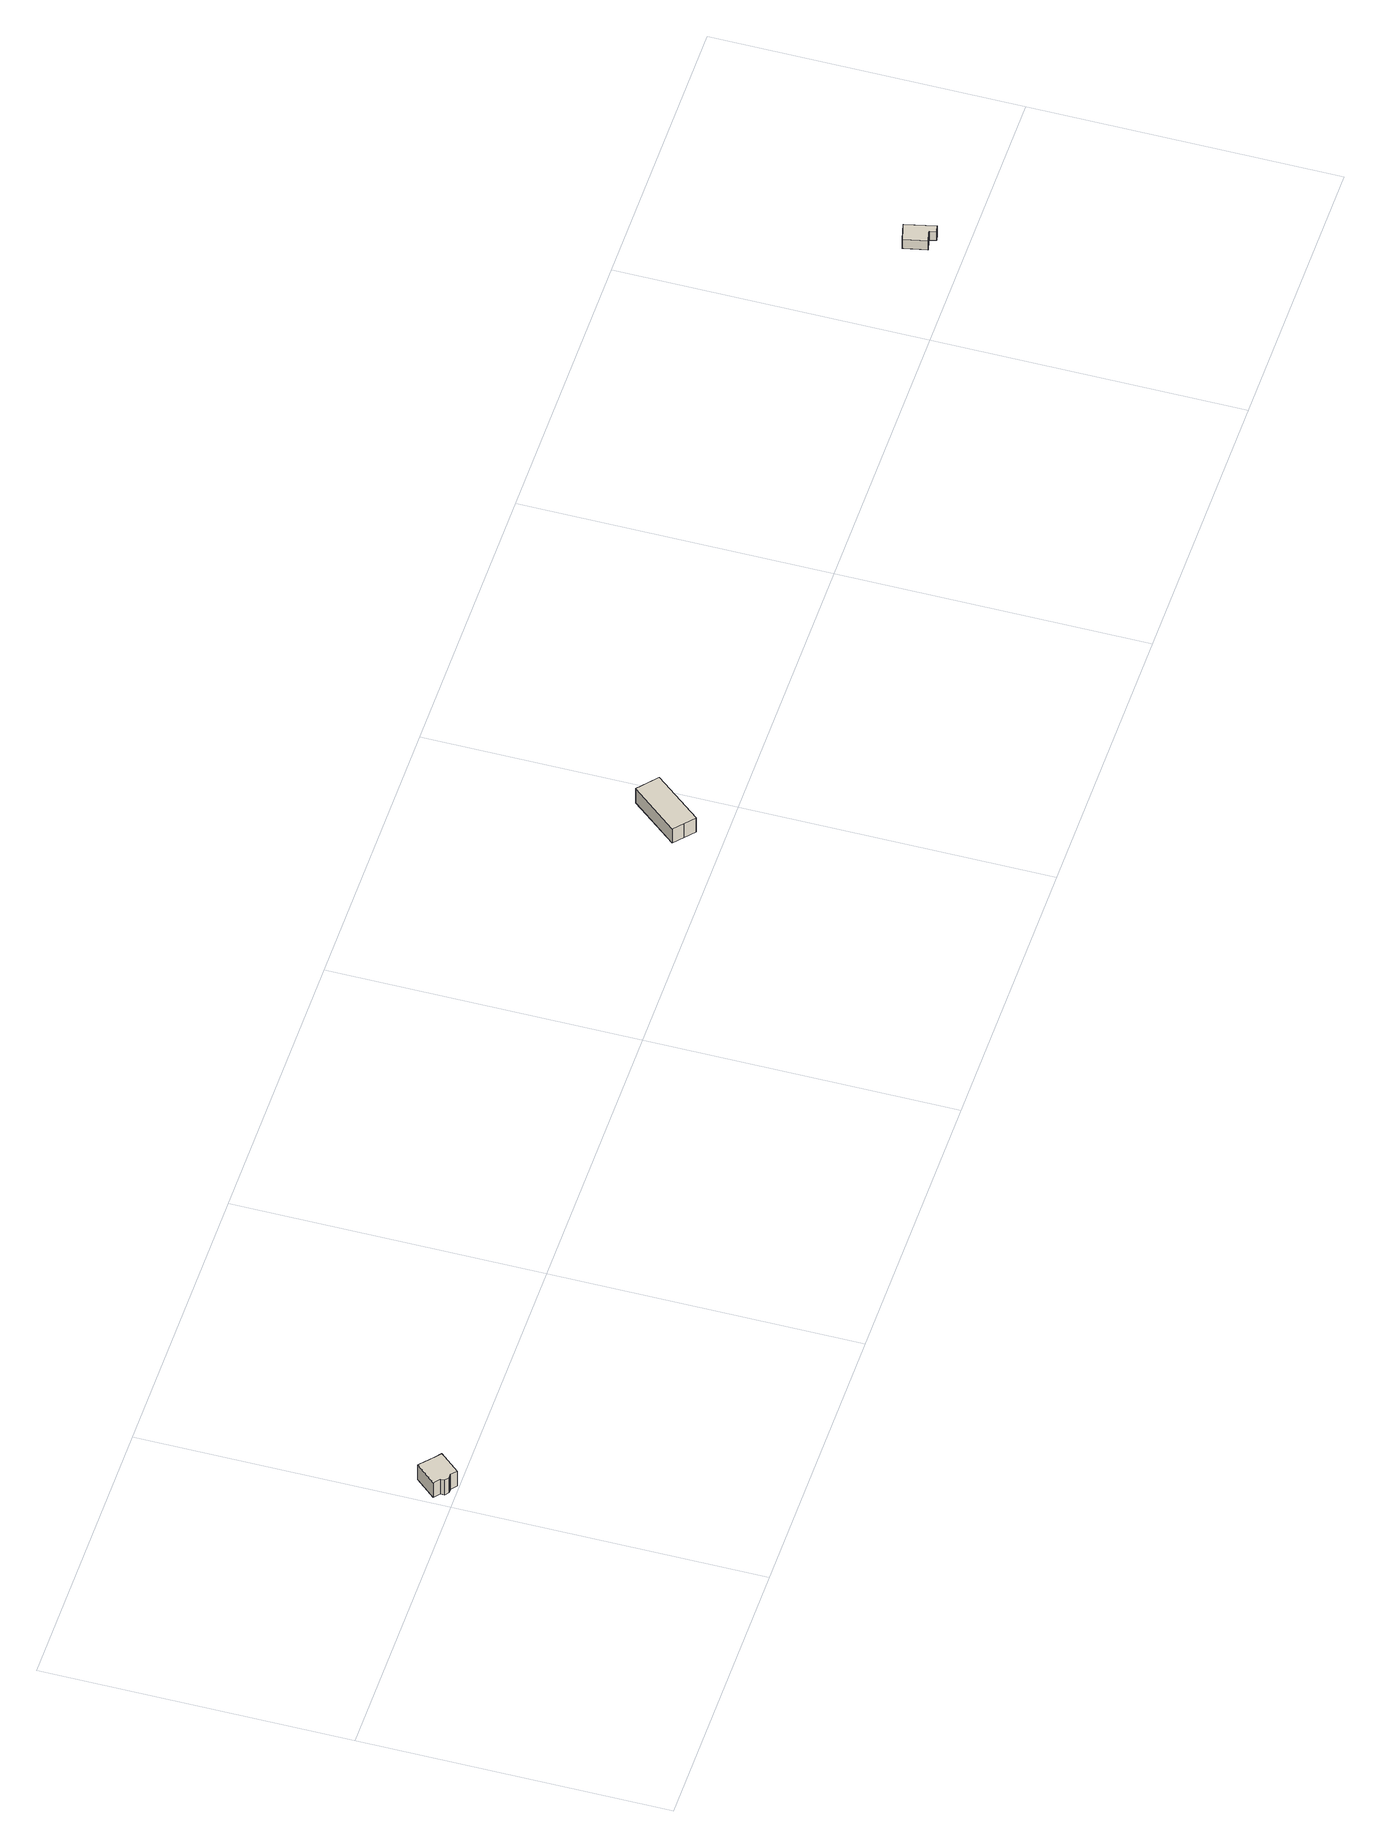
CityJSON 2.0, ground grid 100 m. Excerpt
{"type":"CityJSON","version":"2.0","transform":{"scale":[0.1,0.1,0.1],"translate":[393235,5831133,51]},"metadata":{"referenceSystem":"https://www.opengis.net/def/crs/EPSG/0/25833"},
"CityObjects":{
"building1":{"type":"Building","attributes":{"Gemeindeschluessel":"11000003","BezugspunktDach":"2200","function":"31001_1010","measuredHeight":9.3,"storeysAboveGround":1},"address":[{"country":"Germany","locality":"Berlin","thoroughfareNumber":"29A","thoroughfareName":"Hans-Schumacher-Straße"}],"geometry":[{"type":"Solid","lod":"1","boundaries":[[[[0,1,2,3,4,5,6,7,8,9,10,11]],[[12,13,14,15,16,17,18,19,20,21,22,23]],[[12,23,11,10]],[[13,12,10,9]],[[14,13,9,8]],[[15,14,8,7]],[[16,15,7,6]],[[17,16,6,5]],[[18,17,5,4]],[[19,18,4,3]],[[20,19,3,2]],[[21,20,2,1]],[[22,21,1,0]],[[23,22,0,11]]]]}]},
"building2":{"type":"Building","attributes":{"Gemeindeschluessel":"11000003","BezugspunktDach":"2200","function":"31001_2000","measuredHeight":7.88,"storeysAboveGround":1},"address":[{"country":"Germany","locality":"Berlin","thoroughfareNumber":"10 (15)","thoroughfareName":"Schönerlinder Straße"}],"geometry":[{"type":"Solid","lod":"1","boundaries":[[[[24,25,26,27,28,29]],[[30,31,32,33,34,35]],[[30,35,29,28]],[[31,30,28,27]],[[32,31,27,26]],[[33,32,26,25]],[[34,33,25,24]],[[35,34,24,29]]]]}]},
"building3":{"type":"Building","attributes":{"Gemeindeschluessel":"11000003","BezugspunktDach":"2200","function":"31001_1010","measuredHeight":4.56,"storeysAboveGround":1},"address":[{"country":"Germany","locality":"Berlin","thoroughfareNumber":"34 (1)","thoroughfareName":"Schönerlinder Straße"}],"geometry":[{"type":"Solid","lod":"1","boundaries":[[[[36,37,38,39,40,41,42,43]],[[44,45,46,47,48,49,50,51]],[[44,51,43,42]],[[45,44,42,41]],[[46,45,41,40]],[[47,46,40,39]],[[48,47,39,38]],[[49,48,38,37]],[[50,49,37,36]],[[51,50,36,43]]]]}]}
},
"vertices":[
[23,40,89],[23,39,89],[24,26,89],[36,16,89],[48,17,89],[50,17,89],[69,1,89],[125,66,89],[104,84,89],[80,105,89],[60,123,89],[3,57,89],[60,123,24],[80,105,24],[104,84,24],[125,66,24],[69,1,24],[50,17,24],[48,17,24],[36,16,24],[24,26,24],[23,39,24],[23,40,24],[3,57,24],
[2805,112,97],[2837,84,97],[2964,238,97],[2932,265,97],[2900,292,97],[2773,140,97],[2900,292,33],[2932,265,33],[2964,238,33],[2837,84,33],[2805,112,33],[2773,140,33],
[5356,112,39],[5387,120,39],[5394,121,39],[5401,99,39],[5423,104,39],[5399,205,39],[5369,197,39],[5339,190,39],[5369,197,0],[5399,205,0],[5423,104,0],[5401,99,0],[5394,121,0],[5387,120,0],[5356,112,0],[5339,190,0]
]}
